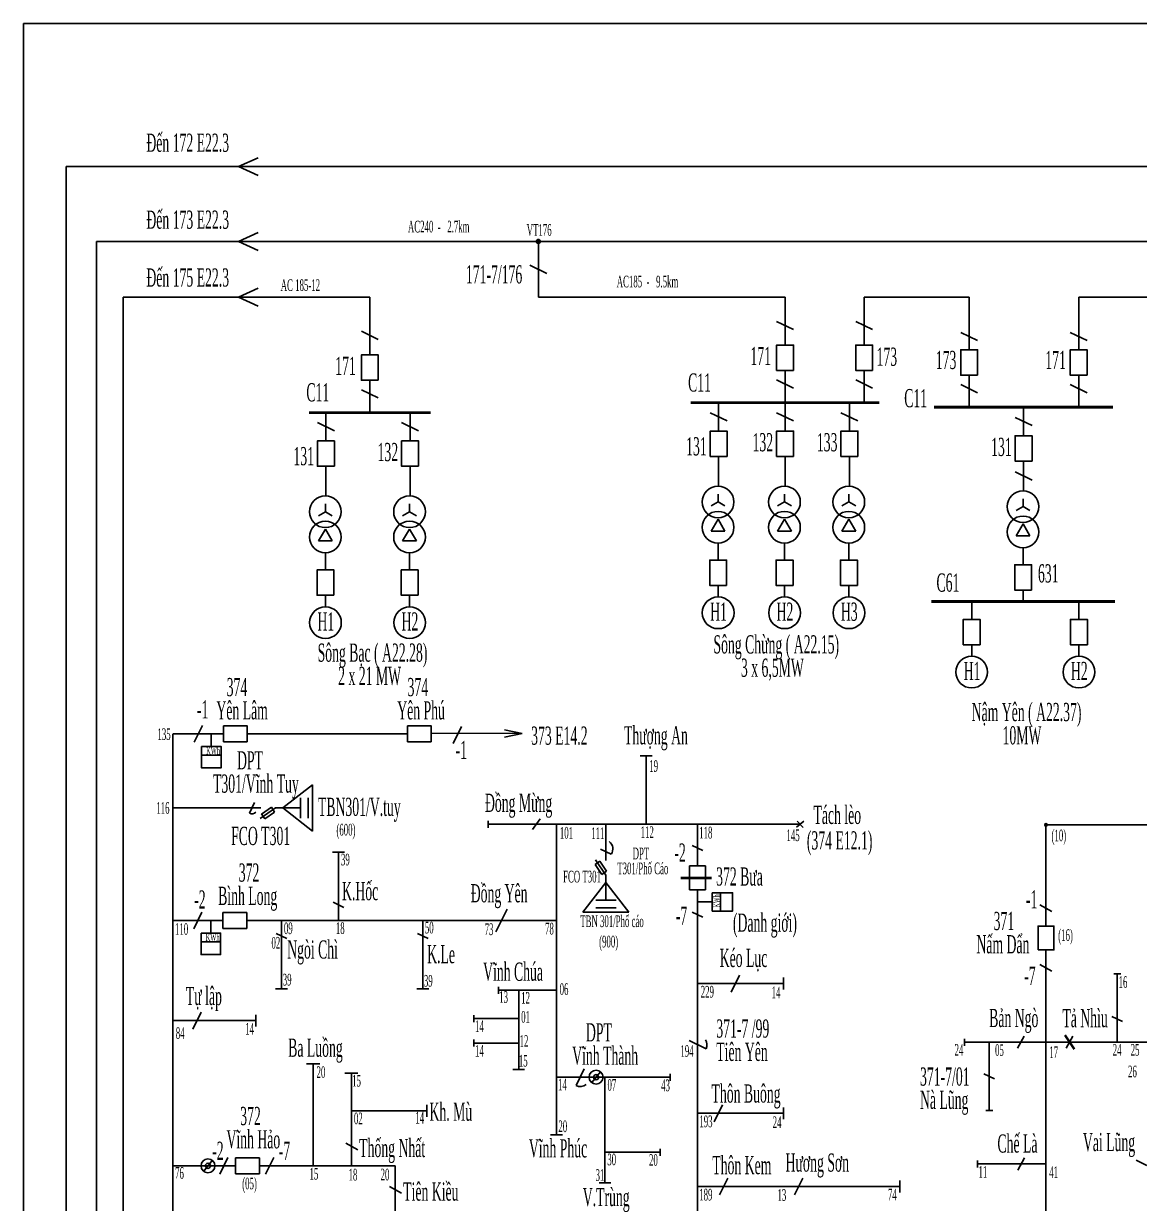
# Model space of a CAD drawing. Header units: inches. Extents: x 5954 to 16840, y 1852 to 5708.
# Drawn here: x 14500 to 14984, y 3020 to 3532 of the extents above; entities that cross this region are included whole.
import ezdxf

# ---------------------------------------------------------------- set-up
doc = ezdxf.new("R2010")
doc.units = ezdxf.units.IN
doc.header["$LTSCALE"] = 0.007
doc.header["$MEASUREMENT"] = 0
doc.layers.get('0').update_dxf_attribs({"color": 8, "lineweight": 25})
for name, color, linetype, lineweight in [('0.4+6kV', 6, 'Continuous', 25), ('DZ 35', 30, 'Continuous', 25), ('DZ110', 1, 'Continuous', 25), ('TC 110', 1, 'Continuous', 35)]:
    doc.layers.add(name, color=color, linetype=linetype, lineweight=lineweight)
doc.layers.add('Chu', color=7, linetype='Continuous')
doc.layers.add('so', color=7, linetype='Continuous')
doc.styles.add('chu', font='times.ttf', dxfattribs={"width": 0.5, "height": 0.2})

msp = doc.modelspace()

# ---------------------------------------------------------------- hatches: boundary and pattern name
at = {"layer": 'DZ 35'}
msp.add_hatch(color=256, dxfattribs=at).paths.add_polyline_path([(14942.62, 3184.36, 1), (14943.7, 3184.36, 1)])
at = {"layer": 'DZ110'}
msp.add_hatch(color=1, dxfattribs=at).paths.add_polyline_path([(14722.18, 3437.33, 1), (14723.91, 3437.33, 1)])

# ---------------------------------------------------------------- linework, layer by layer
at = {"color": 0}
msp.add_lwpolyline([(16839.72, 1851.86), (14499.79, 1851.86), (14499.79, 3531.81), (16839.72, 3531.81)], close=True, dxfattribs=at)
at = {"layer": '0.4+6kV', "color": 6}
for p, q in [((14797.99, 3311.69), (14800.98, 3316.85)), ((14800.98, 3316.85), (14803.96, 3311.69)), ((14826.8, 3311.69), (14829.78, 3316.85)), ((14829.78, 3316.85), (14832.76, 3311.69)), ((14854.7, 3311.69), (14857.68, 3316.85)), ((14857.68, 3316.85), (14860.67, 3311.69)), ((14627.69, 3307.44), (14630.68, 3312.6)), ((14630.68, 3312.6), (14633.66, 3307.44)), ((14664.18, 3307.44), (14667.16, 3312.6)), ((14667.16, 3312.6), (14670.15, 3307.44)), ((14803.96, 3311.69), (14797.99, 3311.69)), ((14832.76, 3311.69), (14826.8, 3311.69)), ((14860.67, 3311.69), (14854.7, 3311.69)), ((14930.27, 3309.66), (14933.25, 3314.83)), ((14933.25, 3314.83), (14936.23, 3309.66)), ((14633.66, 3307.44), (14627.69, 3307.44)), ((14670.15, 3307.44), (14664.18, 3307.44)), ((14801.02, 3306.54), (14801.02, 3299.18)), ((14829.82, 3306.54), (14829.82, 3299.18)), ((14857.72, 3306.54), (14857.72, 3299.18)), ((14936.23, 3309.66), (14930.27, 3309.66)), ((14630.72, 3302.29), (14630.72, 3294.93)), ((14667.2, 3302.29), (14667.2, 3294.93)), ((14933.29, 3304.51), (14933.29, 3297.15)), ((14801.02, 3288.18), (14801.02, 3283.17)), ((14801.02, 3287.13), (14801.02, 3283.17)), ((14829.82, 3288.18), (14829.82, 3283.17)), ((14829.82, 3287.13), (14829.82, 3283.17)), ((14857.72, 3288.18), (14857.72, 3283.17)), ((14857.72, 3287.13), (14857.72, 3283.17)), ((14933.29, 3286.15), (14933.29, 3281.14)), ((14933.29, 3285.1), (14933.29, 3281.14)), ((14630.72, 3283.93), (14630.72, 3278.91)), ((14630.72, 3282.88), (14630.72, 3278.91)), ((14667.2, 3283.93), (14667.2, 3278.91)), ((14667.2, 3282.88), (14667.2, 3278.91)), ((14910.97, 3280.81), (14910.97, 3273.45)), ((14957.47, 3280.81), (14957.47, 3273.45)), ((14630.72, 3275.26), (14630.72, 3275.26)), ((14667.2, 3275.26), (14667.2, 3275.26)), ((14801.02, 3279.51), (14801.02, 3279.51)), ((14829.82, 3279.51), (14829.82, 3279.51)), ((14857.72, 3279.51), (14857.72, 3279.51)), ((14910.97, 3262.46), (14910.97, 3257.44)), ((14910.97, 3261.4), (14910.97, 3257.44)), ((14957.47, 3262.46), (14957.47, 3257.44)), ((14957.47, 3261.4), (14957.47, 3257.44)), ((14910.97, 3253.79), (14910.97, 3253.79)), ((14957.47, 3253.79), (14957.47, 3253.79))]:
    msp.add_line(p, q, dxfattribs=at)
at = {"layer": '0.4+6kV', "color": 170, "ltscale": 0.06}
for p, q in [((14746.18, 3072.55), (14749.93, 3077.28)), ((14746.18, 3072.55), (14749.93, 3077.28)), ((14577.89, 3034.11), (14581.63, 3038.84)), ((14577.89, 3034.11), (14581.63, 3038.84))]:
    msp.add_line(p, q, dxfattribs=at)
at = {"layer": '0.4+6kV', "color": 6}
for centre in [(14630.68, 3309.16), (14667.16, 3309.16), (14800.98, 3313.41), (14829.78, 3313.41), (14857.68, 3313.41), (14933.25, 3311.39), (14801.02, 3276.29), (14801.02, 3276.29), (14829.82, 3276.29), (14829.82, 3276.29), (14857.72, 3276.29), (14857.72, 3276.29), (14630.72, 3272.04), (14630.72, 3272.04), (14667.2, 3272.04), (14667.2, 3272.04), (14910.97, 3250.57), (14957.47, 3250.57)]:
    msp.add_circle(centre, 6.87, dxfattribs=at)
at = {"layer": '0.4+6kV', "color": 170, "ltscale": 0.06}
for centre, radius in [((14748.06, 3074.91), 3.02), ((14748.06, 3074.91), 3.02), ((14748.06, 3074.91), 1.11), ((14579.76, 3036.48), 3.02), ((14579.76, 3036.48), 3.02), ((14579.76, 3036.48), 1.11)]:
    msp.add_circle(centre, radius, dxfattribs=at)
at = {"layer": 'DZ 35'}
for p, q in [((14564.5, 2642.96), (14564.5, 3223.78)), ((14564.73, 3223.78), (14586.5, 3223.78)), ((14577.39, 3227.47), (14573.83, 3220.13)), ((14581.21, 3223.8), (14581.21, 3218.35)), ((14596.81, 3223.78), (14666.29, 3223.78)), ((14676.6, 3224.03), (14716.03, 3223.93)), ((14689.66, 3226.96), (14686.11, 3219.63)), ((14585.42, 3214.61), (14577, 3214.61)), ((14772.36, 3214.32), (14767.22, 3214.32)), ((14769.79, 3184.63), (14769.79, 3214.32)), ((14625.02, 3201.69), (14612.15, 3191.68)), ((14625.02, 3201.69), (14625.02, 3181.67)), ((14599.94, 3193.97), (14597.72, 3189.39)), ((14619.84, 3187.27), (14619.84, 3196.1)), ((14623.2, 3187.27), (14623.2, 3196.1)), ((14564.73, 3191.68), (14602.7, 3191.68)), ((14609.04, 3191.68), (14619.84, 3191.68)), ((14625.02, 3181.67), (14612.15, 3191.68)), ((14701.26, 3183.12), (14701.26, 3186.15)), ((14701.26, 3184.63), (14730.94, 3184.63)), ((14723.76, 3186.93), (14720.54, 3182.34)), ((14730.94, 3049.89), (14730.94, 3184.63)), ((14836.6, 3184.63), (14730.94, 3184.63)), ((14752.31, 3184.63), (14752.31, 3168.83)), ((14792.09, 3166.53), (14792.09, 3184.63)), ((14835.04, 3183.35), (14838.15, 3185.92)), ((14835.29, 3186.01), (14837.9, 3183.26)), ((14943.16, 3140.42), (14943.16, 3184.36)), ((15011.09, 3184.36), (14943.16, 3184.36)), ((14638.93, 3172.56), (14633.78, 3172.56)), ((14636.36, 3142.88), (14636.36, 3172.56)), ((14754.6, 3171.59), (14750.02, 3173.81)), ((14789.79, 3175.44), (14794.38, 3173.21)), ((14752.31, 3162.49), (14752.31, 3151.69)), ((14742.3, 3146.51), (14752.31, 3159.37)), ((14762.32, 3146.51), (14752.31, 3159.37)), ((14747.9, 3151.69), (14756.73, 3151.69)), ((14792.09, 3000.25), (14792.09, 3156.22)), ((14801.99, 3146.94), (14801.99, 3154.87)), ((14577.16, 3146.54), (14573.61, 3139.21)), ((14634.06, 3150.76), (14638.65, 3148.54)), ((14709.48, 3147.79), (14704.55, 3137.96)), ((14747.9, 3148.32), (14756.73, 3148.32)), ((14789.79, 3146.54), (14794.38, 3144.32)), ((14792.09, 3150.91), (14798.47, 3150.91)), ((14945.77, 3146.78), (14940.55, 3149.64)), ((14564.5, 3142.88), (14586.27, 3142.88)), ((14580.98, 3142.88), (14580.98, 3137.43)), ((14596.58, 3142.88), (14730.94, 3142.88)), ((14611.62, 3142.88), (14611.62, 3113.19)), ((14672.96, 3142.88), (14672.96, 3113.19)), ((14762.32, 3146.51), (14742.3, 3146.51)), ((14609.33, 3137.21), (14613.91, 3134.99)), ((14670.67, 3137.21), (14675.26, 3134.99)), ((14585.19, 3133.68), (14576.77, 3133.68)), ((14943.16, 2946.02), (14943.16, 3130.11)), ((14945.77, 3120.89), (14940.55, 3123.75)), ((14810.2, 3119.19), (14806.65, 3111.85)), ((14829.39, 3118.09), (14829.39, 3112.95)), ((14972.58, 3119.78), (14975.61, 3119.78)), ((14974.09, 3090.09), (14974.09, 3119.78)), ((14614.19, 3113.19), (14609.05, 3113.19)), ((14675.53, 3113.19), (14670.39, 3113.19)), ((14705.72, 3111.12), (14705.72, 3114.15)), ((14705.72, 3112.63), (14730.94, 3112.63)), ((14714.5, 3112.63), (14714.5, 3078.19)), ((14792.09, 3115.52), (14829.39, 3115.52)), ((14576.76, 3103.12), (14573.21, 3095.78)), ((14600.49, 3102.02), (14600.49, 3096.88)), ((14695.03, 3098.8), (14695.03, 3101.82)), ((14971.8, 3101.24), (14976.38, 3099.01)), ((14564.5, 3099.45), (14600.49, 3099.45)), ((14695.03, 3100.31), (14714.5, 3100.31)), ((14695.03, 3088.17), (14695.03, 3091.19)), ((14788.42, 3090.81), (14795.75, 3087.25)), ((14907.87, 3088.58), (14907.87, 3091.6)), ((14933.69, 3092.7), (14930.84, 3087.48)), ((14954.81, 3092.7), (14951.95, 3087.48)), ((14695.03, 3089.68), (14714.5, 3089.68)), ((14907.87, 3090.09), (14943.16, 3090.09)), ((14918.56, 3060.4), (14918.56, 3090.09)), ((14992.04, 3090.09), (14943.16, 3090.09)), ((14622.5, 3080.74), (14628.2, 3080.74)), ((14625.35, 3036.48), (14625.35, 3080.74)), ((14639.1, 3076.59), (14644.8, 3076.59)), ((14641.95, 3036.48), (14641.95, 3076.59)), ((14717.07, 3078.19), (14711.93, 3078.19)), ((14780.13, 3074.91), (14730.94, 3074.91)), ((14742.94, 3078.58), (14739.38, 3071.25)), ((14751.93, 3074.91), (14751.93, 3029.11)), ((14780.13, 3073.4), (14780.13, 3076.42)), ((14916.26, 3076.36), (14920.85, 3074.13)), ((14641.95, 3060.3), (14674.63, 3060.3)), ((14674.63, 3062.87), (14674.63, 3057.73)), ((14802.83, 3062.92), (14799.28, 3055.59)), ((14829.39, 3061.83), (14829.39, 3056.69)), ((14917.04, 3060.4), (14920.07, 3060.4)), ((14792.09, 3059.26), (14829.39, 3059.26)), ((14733.51, 3049.89), (14728.37, 3049.89)), ((14639.48, 3046.29), (14644.7, 3043.44)), ((14588.42, 3040.14), (14584.86, 3032.81)), ((14608.27, 3040.14), (14604.72, 3032.81)), ((14775.88, 3042.33), (14751.93, 3042.33)), ((14775.88, 3040.82), (14775.88, 3043.85)), ((14933.9, 3039.88), (14931.05, 3034.66)), ((14564.5, 3036.48), (14591.73, 3036.48)), ((14602.05, 3036.48), (14660.97, 3036.48)), ((14660.97, 3036.48), (14660.97, 2912.72)), ((14913.48, 3035.76), (14913.48, 3038.78)), ((14943.16, 3037.27), (14913.48, 3037.27)), ((14982.37, 3038.92), (14986.95, 3036.69)), ((14754.5, 3029.11), (14749.36, 3029.11)), ((14805.22, 3031.18), (14801.66, 3023.85)), ((14837.73, 3031.18), (14834.17, 3023.85)), ((14879.82, 3030.09), (14879.82, 3024.95)), ((14658.5, 3027.48), (14663.72, 3024.62)), ((14792.09, 3027.52), (14879.82, 3027.52))]:
    msp.add_line(p, q, dxfattribs=at)
at = {"layer": 'DZ 35', "ltscale": 0.06}
for p, q in [((14716.03, 3223.93), (14708.33, 3222.32)), ((14716.03, 3223.93), (14708.41, 3225.53)), ((14602.43, 3187.15), (14609.04, 3191.68)), ((14602.96, 3189.04), (14607.25, 3191.96)), ((14602.96, 3189.05), (14604.36, 3186.99)), ((14608.65, 3189.91), (14604.36, 3186.98)), ((14607.25, 3191.96), (14608.65, 3189.91)), ((14750.53, 3162.88), (14747.61, 3167.17)), ((14749.67, 3168.57), (14747.62, 3167.17)), ((14747.78, 3169.1), (14752.31, 3162.49)), ((14749.67, 3168.57), (14752.59, 3164.28)), ((14752.59, 3164.28), (14750.53, 3162.88))]:
    msp.add_line(p, q, dxfattribs=at)
at = {"layer": 'DZ 35'}
for points in [[(14596.81, 3220.36), (14586.5, 3220.36), (14586.5, 3227.24), (14596.81, 3227.24)], [(14676.6, 3220.36), (14666.29, 3220.36), (14666.29, 3227.24), (14676.6, 3227.24)], [(14577, 3218.35), (14585.42, 3218.35), (14585.42, 3209.01), (14577, 3209.01)], [(14788.65, 3156.22), (14788.65, 3166.53), (14795.52, 3166.53), (14795.52, 3156.22)], [(14798.47, 3154.87), (14798.47, 3146.94), (14807.26, 3146.94), (14807.26, 3154.87)], [(14596.58, 3139.44), (14586.27, 3139.44), (14586.27, 3146.31), (14596.58, 3146.31)], [(14576.77, 3137.43), (14585.19, 3137.43), (14585.19, 3128.09), (14576.77, 3128.09)], [(14939.73, 3130.11), (14939.73, 3140.42), (14946.6, 3140.42), (14946.6, 3130.11)], [(14602.05, 3033.04), (14591.73, 3033.04), (14591.73, 3039.91), (14602.05, 3039.91)]]:
    msp.add_lwpolyline(points, close=True, dxfattribs=at)
msp.add_circle((14943.16, 3184.36), 0.54, dxfattribs=at)
for centre, radius, start, end in [((14598.83, 3191.68), 2.55, 244.1246, 311.9386), ((14751.39, 3173.91), 3.97, 324.1641, 53.3301), ((14792.09, 3089.03), 4.07, 334.1246, 31.6535), ((14741.16, 3074.91), 4.07, 244.1246, 309.6777)]:
    msp.add_arc(centre, radius, start, end, dxfattribs=at)
at = {"layer": 'DZ110', "color": 1}
for p, q in [((14518.32, 2208.24), (14518.32, 3469.78)), ((15499.03, 3469.78), (14518.32, 3469.78)), ((14592.98, 3469.78), (14601.58, 3473.67)), ((14592.98, 3469.78), (14601.58, 3465.88)), ((14592.98, 3437.33), (14601.58, 3441.23)), ((14531.48, 3437.33), (15152.27, 3437.33)), ((14531.48, 2281.89), (14531.48, 3437.33)), ((14592.98, 3437.33), (14601.58, 3433.44)), ((14723.05, 3437.33), (14723.05, 3413.17)), ((14719.38, 3427.03), (14726.71, 3423.47)), ((14542.98, 2281.89), (14542.98, 3413.17)), ((14542.98, 3413.17), (14649.95, 3413.17)), ((14592.98, 3413.17), (14601.58, 3417.07)), ((14592.98, 3413.17), (14601.58, 3409.27)), ((14649.95, 3388.14), (14649.95, 3413.17)), ((14723.05, 3413.17), (14830.02, 3413.17)), ((14830.02, 3392.39), (14830.02, 3413.17)), ((14864.33, 3392.39), (14864.33, 3413.17)), ((14864.33, 3413.17), (14909.87, 3413.17)), ((14909.87, 3390.35), (14909.87, 3413.17)), ((14957.37, 3390.35), (14957.37, 3413.17)), ((14957.37, 3413.17), (15011.61, 3413.17)), ((14826.35, 3402.67), (14833.69, 3399.12)), ((14860.66, 3402.67), (14868, 3399.12)), ((14646.29, 3398.42), (14653.62, 3394.87)), ((14906.2, 3397.91), (14913.54, 3394.35)), ((14953.7, 3397.91), (14961.04, 3394.35)), ((14649.95, 3377.14), (14649.95, 3363.22)), ((14826.35, 3377.28), (14833.69, 3373.72)), ((14830.02, 3381.39), (14830.02, 3367.47)), ((14860.66, 3377.28), (14868, 3373.72)), ((14864.33, 3381.39), (14864.33, 3367.47)), ((14909.87, 3379.35), (14909.87, 3365.43)), ((14957.37, 3379.35), (14957.37, 3365.43)), ((14646.29, 3373.03), (14653.62, 3369.47)), ((14906.2, 3375.24), (14913.54, 3371.68)), ((14953.7, 3375.24), (14961.04, 3371.68)), ((14801.22, 3355.09), (14801.22, 3367.47)), ((14830.02, 3355.09), (14830.02, 3367.47)), ((14857.92, 3355.09), (14857.92, 3367.47)), ((14630.92, 3350.84), (14630.92, 3363.22)), ((14667.4, 3350.84), (14667.4, 3363.22)), ((14797.55, 3363.06), (14804.88, 3359.5)), ((14826.35, 3363.06), (14833.69, 3359.5)), ((14854.26, 3363.06), (14861.59, 3359.5)), ((14933.49, 3353.07), (14933.49, 3365.44)), ((14627.25, 3358.81), (14634.58, 3355.25)), ((14663.74, 3358.81), (14671.07, 3355.25)), ((14929.82, 3361.03), (14937.15, 3357.48)), ((14801.22, 3331.23), (14801.22, 3344.09)), ((14830.02, 3331.23), (14830.02, 3344.09)), ((14857.92, 3331.23), (14857.92, 3344.09)), ((14933.49, 3329.21), (14933.49, 3342.07)), ((14630.92, 3326.98), (14630.92, 3339.84)), ((14667.4, 3326.98), (14667.4, 3339.84)), ((14929.82, 3337.42), (14937.15, 3333.86)), ((14800.98, 3324.36), (14800.98, 3327.81)), ((14829.78, 3324.36), (14829.78, 3327.81)), ((14857.68, 3324.36), (14857.68, 3327.81)), ((14933.25, 3322.34), (14933.25, 3325.78)), ((14630.68, 3320.11), (14630.68, 3323.56)), ((14667.16, 3320.11), (14667.16, 3323.56)), ((14800.98, 3324.36), (14797.99, 3322.64)), ((14800.98, 3324.36), (14803.96, 3322.64)), ((14829.78, 3324.36), (14826.8, 3322.64)), ((14829.78, 3324.36), (14832.76, 3322.64)), ((14857.68, 3324.36), (14854.7, 3322.64)), ((14857.68, 3324.36), (14860.67, 3322.64)), ((14933.25, 3322.34), (14930.27, 3320.62)), ((14933.25, 3322.34), (14936.23, 3320.62)), ((14630.68, 3320.11), (14627.69, 3318.39)), ((14630.68, 3320.11), (14633.66, 3318.39)), ((14667.16, 3320.11), (14664.18, 3318.39)), ((14667.16, 3320.11), (14670.15, 3318.39))]:
    msp.add_line(p, q, dxfattribs=at)
for points in [[(14833.69, 3381.39), (14833.69, 3392.39), (14826.35, 3392.39), (14826.35, 3381.39)], [(14868, 3381.39), (14868, 3392.39), (14860.66, 3392.39), (14860.66, 3381.39)], [(14653.62, 3377.14), (14653.62, 3388.14), (14646.29, 3388.14), (14646.29, 3377.14)], [(14913.54, 3379.35), (14913.54, 3390.35), (14906.2, 3390.35), (14906.2, 3379.35)], [(14961.04, 3379.35), (14961.04, 3390.35), (14953.7, 3390.35), (14953.7, 3379.35)], [(14804.88, 3344.09), (14804.88, 3355.09), (14797.55, 3355.09), (14797.55, 3344.09)], [(14833.69, 3344.09), (14833.69, 3355.09), (14826.35, 3355.09), (14826.35, 3344.09)], [(14861.59, 3344.09), (14861.59, 3355.09), (14854.26, 3355.09), (14854.26, 3344.09)], [(14937.15, 3342.07), (14937.15, 3353.07), (14929.82, 3353.07), (14929.82, 3342.07)], [(14634.58, 3339.84), (14634.58, 3350.84), (14627.25, 3350.84), (14627.25, 3339.84)], [(14671.07, 3339.84), (14671.07, 3350.84), (14663.74, 3350.84), (14663.74, 3339.84)], [(14634.38, 3283.93), (14634.38, 3294.93), (14627.05, 3294.93), (14627.05, 3283.93)], [(14670.87, 3283.93), (14670.87, 3294.93), (14663.54, 3294.93), (14663.54, 3283.93)], [(14804.68, 3288.18), (14804.68, 3299.18), (14797.35, 3299.18), (14797.35, 3288.18)], [(14833.49, 3288.18), (14833.49, 3299.18), (14826.15, 3299.18), (14826.15, 3288.18)], [(14861.39, 3288.18), (14861.39, 3299.18), (14854.06, 3299.18), (14854.06, 3288.18)], [(14936.95, 3286.15), (14936.95, 3297.15), (14929.62, 3297.15), (14929.62, 3286.15)], [(14914.63, 3262.46), (14914.63, 3273.45), (14907.3, 3273.45), (14907.3, 3262.46)], [(14961.13, 3262.46), (14961.13, 3273.45), (14953.8, 3273.45), (14953.8, 3262.46)]]:
    msp.add_lwpolyline(points, close=True, dxfattribs=at)
for centre, radius in [((14723.05, 3437.33), 0.864), ((14800.98, 3324.36), 6.87), ((14829.78, 3324.36), 6.87), ((14857.68, 3324.36), 6.87), ((14630.68, 3320.11), 6.87), ((14667.16, 3320.11), 6.87), ((14933.25, 3322.34), 6.87)]:
    msp.add_circle(centre, radius, dxfattribs=at)
at = {"layer": 'TC 110', "color": 1}
for p, q in [((14789.14, 3367.47), (14870.9, 3367.47)), ((14623.6, 3363.22), (14676.31, 3363.22)), ((14784.89, 3161.38), (14798.16, 3161.38)), ((14951.31, 3093.09), (14955.45, 3087.09))]:
    msp.add_line(p, q, dxfattribs=at)
at = {"layer": 'TC 110', "lineweight": 40}
msp.add_line((14894.74, 3365.44), (14972.24, 3365.44), dxfattribs=at)
at = {"layer": 'TC 110', "color": 1, "lineweight": 40}
msp.add_line((14893.54, 3281.14), (14973.04, 3281.14), dxfattribs=at)

# ---------------------------------------------------------------- texts
at = {"layer": 'Chu', "style": 'chu', "width": 0.5}
for s, height, p in [('171-7/176', 7.882, (14691.59, 3419.15)), ('171', 7.882, (14634.94, 3379.47)), ('171', 7.882, (14815, 3383.73)), ('173', 7.882, (14869.69, 3383.43)), ('173', 7.882, (14895.39, 3382.02)), ('171', 7.882, (14942.89, 3382.02)), ('C11', 7.882, (14787.98, 3372.24)), ('C11', 7.882, (14622.44, 3367.99)), ('C11', 7.882, (14881.71, 3365.47)), ('131', 7.882, (14787.11, 3344.57)), ('132', 7.882, (14815.92, 3346.34)), ('133', 7.882, (14843.82, 3346.34)), ('131', 7.882, (14919.38, 3344.32)), ('131', 7.882, (14616.81, 3340.31)), ('132', 7.882, (14653.3, 3342.09)), ('631', 7.882, (14939.71, 3289.47)), ('C61', 7.882, (14895.71, 3285.47)), ('H1', 7.882, (14797.54, 3272.86)), ('H2', 7.882, (14826.34, 3272.86)), ('H3', 7.882, (14854.24, 3272.86)), ('H1', 7.882, (14627.24, 3268.61)), ('H2', 7.882, (14663.72, 3268.61)), ('H1', 7.882, (14907.49, 3247.14)), ('H2', 7.882, (14953.99, 3247.14)), ('-1', 7.882, (14574.99, 3230.48)), ('KWh', 3.043, (14578.97, 3214.97)), ('-1', 7.882, (14687.17, 3212.95)), ('-2', 7.882, (14782.01, 3168.4)), ('-2', 7.882, (14573.76, 3148.06)), ('-1', 7.882, (14934.51, 3148.12)), ('-7', 7.882, (14782.63, 3141.05)), ('KWh', 3.043, (14578.74, 3134.04)), ('-7', 7.882, (14933.71, 3114.94)), ('-2', 7.882, (14581.57, 3039.07)), ('-7', 7.882, (14610.43, 3039.07))]:
    msp.add_text(s, height=height, dxfattribs=at).set_placement(p)
msp.add_text('KWh', height=2.864, rotation=90, dxfattribs=at).set_placement((14801.76, 3148.51))
at = {"layer": 'Chu', "style": 'chu'}
for s, insert, char_height, width, attachment_point, line_spacing_factor in [('{\\fTimes New Roman|b0|i0|c238|p18;Đ}ến 172 E22.3', (14553.03, 3484.11), 7.8819, 79.8495, 1, 0.769231), ('{\\fTimes New Roman|b0|i0|c238|p18;Đ}ến 173 E22.3', (14553.03, 3450.74), 7.8819, 79.8495, 1, 0.769231), ('{\\fTimes New Roman|b0|i0|c238|p18;Đ}ến 175 E22.3', (14553.03, 3425.65), 7.8819, 79.8495, 1, 0.769231), ('Sông Chừng ( A22.15)\\P        3 x 6,5MW', (14798.98, 3266.56), 7.8819, 54.2721, 1, 0.769231), ('Sông Bạc ( A22.28) \\P      2 x 21 MW', (14627.3, 3262.98), 7.8819, 79.8495, 1, 0.769231), ('   374\\PYên Lâm', (14583.41, 3229.94), 7.882, 59.8125, 7, 0.769231), ('   374\\PYên Phú', (14661.85, 3229.94), 7.882, 59.8125, 7, 0.769231), ('Nậm {\\fTimes New Roman|b0|i0|c163|p18;Yên} ( A22.{\\fTimes New Roman|b0|i0|c163|p18;37})\\P         10MW', (14910.96, 3237.23), 7.8819, 55.8511, 1, 0.769231), ('373 E14.2', (14719.91, 3218.94), 7.882, 59.8125, 7, 0.769231), ('Th{\\fTimes New Roman|b0|i0|c163|p18;ư}ợng An', (14760.18, 3216.63), 7.8819, 28.7951, 7, 0.769231), ('       DPT\\PT301{\\fTimes New Roman|b0|i0|c163|p18;/Vĩnh Tuy}', (14581.94, 3195.7), 7.8819, 59.8125, 7, 0.769231), ('{\\fTimes New Roman|b0|i0|c238|p18;Đ}ồng Mừng', (14699.88, 3187.38), 7.8819, 59.8125, 7, 0.769231), ('TBN301/V.tuy', (14627.46, 3185.62), 7.8819, 85.5445, 7, 0.769231), ('{\\fTimes New Roman|b0|i0|c0|p18;Tách lèo\\fTimes New Roman|b0|i0|c238|p18;}', (14842.35, 3184.62), 7.8819, 59.8125, 7, 0.769231), ('{\\fTimes New Roman|b0|i0|c0|p18;FCO T301}', (14589.79, 3175.49), 7.8819, 59.8125, 7, 0.769231), ('(374 E12.1)', (14839.48, 3171.11), 7.8819, 42.4591, 7, 0.769231), ('      37{\\fTimes New Roman|b0|i0|c163|p18;2}\\PBình Long', (14584.18, 3147.02), 7.8819, 59.8125, 7, 0.769231), ('37{\\fTimes New Roman|b0|i0|c163|p18;2} B{\\fTimes New Roman|b0|i0|c163|p18;ư}a', (14800.14, 3157.9), 7.8819, 40.4306, 7, 0.769231), ('{\\fTimes New Roman|b0|i0|c0|p18;K.Hốc\\fTimes New Roman|b0|i0|c238|p18;}', (14637.9, 3151.51), 7.8819, 59.8125, 7, 0.769231), ('   \\P{\\fTimes New Roman|b0|i0|c238|p18;Đ}ồng Yên', (14693.71, 3148.16), 7.8819, 59.8125, 7, 0.769231), ('     371\\PNấm Dẩn', (14913.02, 3128.51), 7.882, 40.4306, 7, 0.769231), ('(Danh giới)', (14835.2, 3145.89), 7.8819, 38.7375, 3, 1.2), ('{\\fTimes New Roman|b0|i0|c0|p18;Ngòi Chì\\fTimes New Roman|b0|i0|c238|p18;}', (14614.13, 3134.24), 7.8819, 59.8125, 1, 0.769231), ('{\\fTimes New Roman|b0|i0|c0|p18;K.Le\\fTimes New Roman|b0|i0|c238|p18;}', (14674.82, 3132.22), 7.8819, 59.8125, 1, 0.769231), ('Kéo Lục', (14801.69, 3120.71), 7.882, 59.8125, 7, 0.769231), ('Vĩnh Chúa', (14699.08, 3116.56), 7.882, 59.8125, 7, 0.769231), ('Tự lập', (14570.18, 3103.63), 7.882, 59.8125, 7, 0.769231), ('Bản Ngò', (14918.56, 3094.05), 7.882, 40.4306, 7, 0.769231), ('{\\fTimes New Roman|b0|i0|c0|p18;Tả Nhìu\\fTimes New Roman|b0|i0|c238|p18;}', (14950.31, 3096.47), 7.8819, 40.4306, 7, 0.769231), ('    DPT\\PVĩnh Thành', (14737.71, 3080.14), 7.882, 59.8125, 7, 0.769231), ('371-7 /99\\PTiên Yên', (14800.21, 3081.86), 7.882, 59.8125, 7, 0.769231), ('Ba Luồng', (14614.56, 3081.17), 7.882, 29.5833, 7, 0.769231), ('371-7/01\\PNà Lũng', (14888.56, 3058.55), 7.882, 40.4306, 7, 0.769231), ('Thôn Buông', (14798.15, 3061.3), 7.882, 59.8125, 7, 0.769231), ('    37{\\fTimes New Roman|b0|i0|c163|p18;2}\\PVĩnh Hảo', (14587.78, 3043.87), 7.8819, 59.8125, 7, 0.769231), ('Kh. Mù', (14675.83, 3055.83), 7.882, 21.4387, 7, 0.769231), ('Chế Là', (14922.15, 3042.1), 7.882, 40.4306, 7, 0.769231), ('Vai Lũng', (14959.21, 3040.25), 7.882, 40.4306, 7, 0.769231), ('Thống Nhất', (14645.35, 3037.68), 7.882, 59.8125, 7, 0.769231), ('Vĩnh Phúc', (14718.92, 3039.95), 7.882, 59.8125, 7, 0.769231), ('Thôn Kem', (14798.48, 3032.72), 7.882, 59.8125, 7, 0.769231), ('H{\\fTimes New Roman|b0|i0|c163|p18;ươ}ng S{\\fTimes New Roman|b0|i0|c163|p18;ơ}n', (14830.25, 3031.37), 7.8819, 59.8125, 7, 0.769231), ('{\\fTimes New Roman|b0|i0|c0|p18;Tiên Kiều\\fTimes New Roman|b0|i0|c238|p18;}', (14664.43, 3021.26), 7.8819, 59.8125, 7, 0.769231), ('V.Trùng', (14742.3, 3016.39), 7.882, 59.8125, 7, 0.769231)]:
    msp.add_mtext(s, dxfattribs=dict(at, insert=insert, char_height=char_height, width=width, attachment_point=attachment_point, line_spacing_factor=line_spacing_factor))
at = {"layer": 'so', "style": 'chu', "width": 0.5}
for s, height, p in [('AC240  -   2.7km', 5.0525, (14666.47, 3441.26)), ('VT176', 5.052, (14717.99, 3439.81)), ('AC 185-12 ', 5.052, (14611.31, 3415.87)), ('AC185  -   9.5km', 5.0525, (14757.02, 3417.43)), ('135', 5.052, (14557.85, 3221.15)), ('19', 5.052, (14771.13, 3207.33)), ('116', 5.052, (14557.35, 3189.14)), ('(600)', 5.052, (14635.46, 3179.73)), ('101', 5.052, (14732.37, 3178.36)), ('111', 5.052, (14745.97, 3178.18)), ('112', 5.052, (14767.41, 3178.65)), ('118', 5.052, (14792.79, 3178.44)), ('145', 5.052, (14830.64, 3177.31)), ('(10)', 5.052, (14945.59, 3177.24)), ('110', 5.052, (14565.46, 3136.66)), ('09', 5.052, (14612.69, 3136.97)), ('18', 5.052, (14635.21, 3137.04)), ('50', 5.052, (14673.81, 3137.27)), ('73', 5.052, (14699.74, 3136.55)), ('78', 5.052, (14725.94, 3136.81)), ('(900)', 5.052, (14749.39, 3131.2)), ('(16)', 5.052, (14948.49, 3134.02)), ('02', 5.052, (14607.29, 3130.68)), ('39', 5.052, (14612.19, 3114.7)), ('39', 5.052, (14673.4, 3114.2)), ('13', 5.052, (14706.06, 3107.17)), ('12', 5.052, (14715.59, 3106.8)), ('06', 5.052, (14732.27, 3110.59)), ('229', 5.052, (14793.47, 3109.46)), ('14', 5.052, (14824.2, 3109.15)), ('01', 5.052, (14715.59, 3098.57)), ('84', 5.052, (14565.8, 3091.52)), ('14', 5.052, (14595.92, 3093.39)), ('14', 5.052, (14695.58, 3094.47)), ('12', 5.052, (14714.91, 3088.12)), ('14', 5.052, (14695.58, 3083.84)), ('194', 5.052, (14784.65, 3083.75)), ('05', 5.052, (14921.11, 3084.18)), ('17', 5.052, (14944.61, 3083.18)), ('15', 5.052, (14714.58, 3079.54)), ('20', 5.052, (14626.85, 3074.59)), ('15', 5.052, (14642.28, 3070.88)), ('14', 5.052, (14731.58, 3069.21)), ('07', 5.052, (14753.02, 3069.08)), ('43', 5.052, (14776.28, 3068.85)), ('02', 5.052, (14643.05, 3054.51)), ('14', 5.052, (14669.68, 3054.83)), ('20', 5.052, (14731.73, 3051.09)), ('193', 5.052, (14792.87, 3053.24)), ('24', 5.052, (14824.66, 3052.85)), ('30', 5.052, (14752.95, 3036.72)), ('20', 5.052, (14771.04, 3036.5)), ('76', 5.052, (14565.5, 3030.86)), ('15', 5.052, (14623.8, 3030.53)), ('18', 5.052, (14640.72, 3030.12)), ('20', 5.052, (14654.62, 3030.18)), ('31', 5.052, (14747.85, 3029.97)), ('11', 5.052, (14913.92, 3031.33)), ('41', 5.052, (14944.6, 3031.19)), ('(05)', 5.052, (14594.6, 3026.31)), ('189', 5.052, (14792.81, 3021.46)), ('13', 5.052, (14826.74, 3021.33)), ('74', 5.052, (14874.64, 3021.46))]:
    msp.add_text(s, height=height, dxfattribs=at).set_placement(p)
for s, p in [('39', (14637.43, 3166.78)), ('16', (14974.68, 3113.64)), ('24', (14903.55, 3084.25)), ('24', (14972.13, 3084.22)), ('25', (14979.94, 3084.26)), ('26', (14978.78, 3074.87))]:
    msp.add_text(s, height=5.052, rotation=360, dxfattribs=at).set_placement(p)
at = {"layer": 'so', "char_height": 5.0525, "attachment_point": 1, "line_spacing_factor": 0.769231, "style": 'chu'}
for s, insert, width in [('        DPT\\P T301{\\fTimes New Roman|b0|i0|c163|p18;/Phố Cáo}', (14756.3, 3174.46), 24.1693), ('{\\fTimes New Roman|b0|i0|c0|p18;FCO T301}', (14733.75, 3164.43), 24.1693), ('TBN 301/Phố cáo', (14741.2, 3145.07), 27.1936)]:
    msp.add_mtext(s, dxfattribs=dict(at, insert=insert, width=width))

doc.saveas('drawing.dxf')
